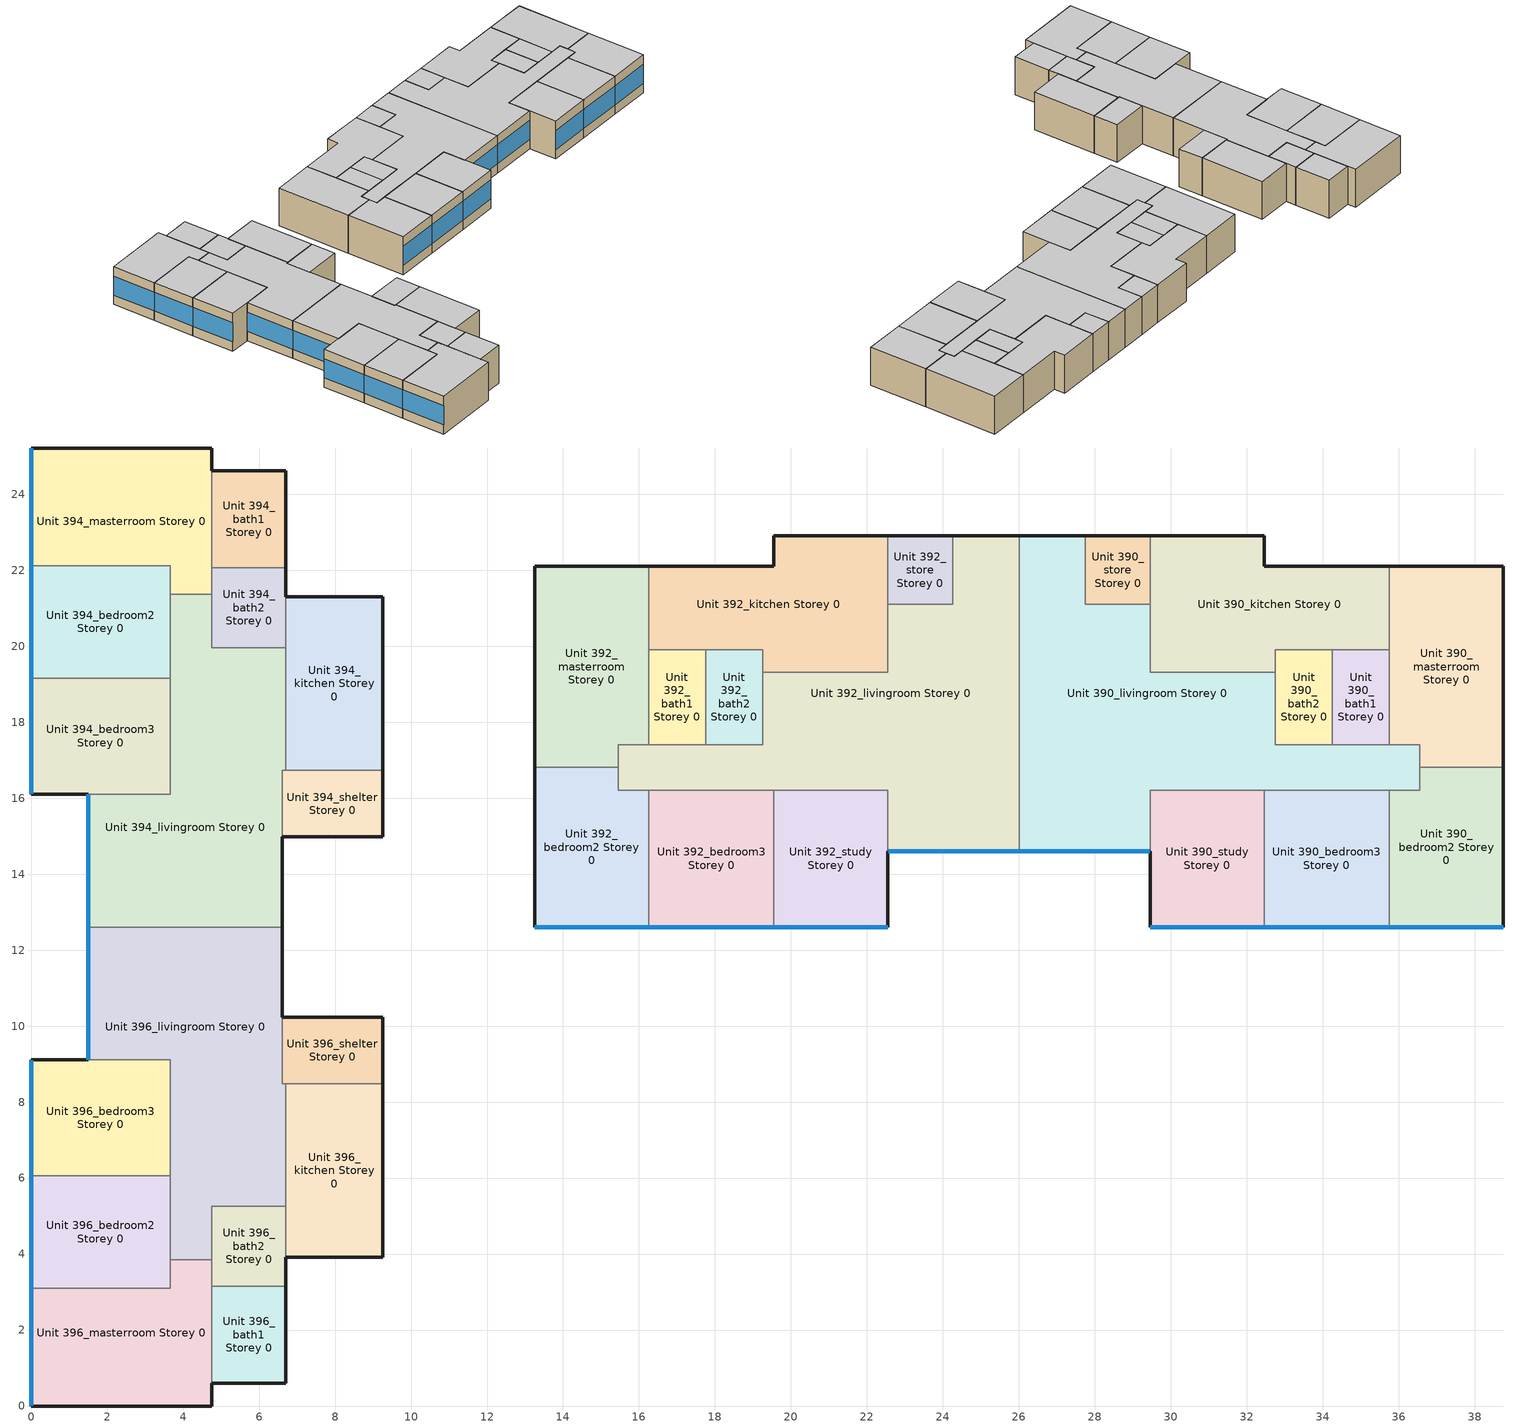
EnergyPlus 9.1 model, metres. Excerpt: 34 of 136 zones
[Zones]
Unit 394_masterroom Storey 0
 floor adiabatic (Project Floor): 4.75,25.22 4.75,21.37 3.65,21.37 3.65,22.11 0,22.11 0,25.22 z0
 wall outside (Project Wall): 4.75,24.62 4.75,25.22 0,25.22 0,22.11 z0:2.8
 wall to Unit 394_bedroom2 Storey 0 (Project Wall): 0,22.11 3.65,22.11 3.65,21.37 z0:2.8
 wall to Unit 394_livingroom Storey 0 (Project Wall): 3.65,21.37 4.75,21.37 z0:2.8
 wall to Unit 394_bath1 Storey 0 (Project Wall): 4.75,22.07 4.75,24.62 z0:2.8
 wall to Unit 394_bath2 Storey 0 (Project Wall): 4.75,21.37 4.75,22.07 z0:2.8
 window (Project External Window): 0,25.22 0,22.12 z0.7:2.1
 ceiling adiabatic (Project Ceiling): 4.75,21.37 4.75,25.22 0,25.22 0,22.11 3.65,22.11 3.65,21.37 z2.8
Unit 394_bedroom2 Storey 0
 floor adiabatic (Project Floor): 3.65,22.11 3.65,19.16 0,19.16 0,22.11 z0
 wall outside (Project Wall): 0,22.11 0,19.16 z0:2.8
 wall to Unit 394_livingroom Storey 0 (Project Wall): 3.65,19.16 3.65,21.37 z0:2.8
 wall to Unit 394_bedroom3 Storey 0 (Project Wall): 0,19.16 3.65,19.16 z0:2.8
 window (Project External Window): 0,22.11 0,19.17 z0.7:2.1
 ceiling adiabatic (Project Ceiling): 3.65,19.16 3.65,22.11 0,22.11 0,19.16 z2.8
Unit 394_bedroom3 Storey 0
 floor adiabatic (Project Floor): 3.65,19.16 3.65,16.11 0,16.11 0,19.16 z0
 wall outside (Project Wall): 0,19.16 0,16.11 1.5,16.11 z0:2.8
 wall to Unit 394_livingroom Storey 0 (Project Wall): 1.5,16.11 3.65,16.11 3.65,19.16 z0:2.8
 window (Project External Window): 0,19.16 0,16.11 z0.7:2.1
 ceiling adiabatic (Project Ceiling): 3.65,16.11 3.65,19.16 0,19.16 0,16.11 z2.8
Unit 394_bath1 Storey 0
 floor adiabatic (Project Floor): 6.71,24.62 6.71,22.07 4.75,22.07 4.75,24.62 z0
 wall outside (Project Wall): 6.71,22.07 6.71,24.62 4.75,24.62 z0:2.8
 wall to Unit 394_bath2 Storey 0 (Project Wall): 4.75,22.07 6.7,22.07 z0:2.8
 ceiling adiabatic (Project Ceiling): 6.7,22.07 6.7,24.62 4.75,24.62 4.75,22.07 z2.8
Unit 394_bath2 Storey 0
 floor adiabatic (Project Floor): 6.71,22.07 6.71,19.96 4.75,19.96 4.75,22.07 z0
 wall outside (Project Wall): 6.71,21.31 6.71,22.07 z0:2.8
 wall to Unit 394_livingroom Storey 0 (Project Wall): 4.75,21.37 4.75,19.96 6.7,19.96 z0:2.8
 wall to Unit 394_kitchen Storey 0 (Project Wall): 6.71,19.96 6.71,21.31 z0:2.8
 ceiling adiabatic (Project Ceiling): 6.7,19.96 6.7,22.07 4.75,22.07 4.75,19.96 z2.8
Unit 394_shelter Storey 0
 floor adiabatic (Project Floor): 9.26,16.73 9.26,14.98 6.61,14.98 6.61,16.73 z0
 wall outside (Project Wall): 6.61,14.98 9.26,14.98 9.26,16.73 z0:2.8
 wall to Unit 394_livingroom Storey 0 (Project Wall): 6.7,16.73 6.6,16.73 / 6.61,16.73 6.61,14.98 z0:2.8
 wall to Unit 394_kitchen Storey 0 (Project Wall): 9.25,16.73 6.7,16.73 z0:2.8
 ceiling adiabatic (Project Ceiling): 9.25,14.98 9.25,16.73 6.6,16.73 6.6,14.98 z2.8
Unit 394_livingroom Storey 0
 floor adiabatic (Project Floor): 6.71,19.96 6.71,16.73 6.61,16.73 6.61,12.61 1.5,12.61 1.5,16.11 3.65,16.11 3.65,21.37 4.75,21.37 4.75,19.96 z0
 wall outside (Project Wall): 1.5,16.11 1.5,12.61 / 6.61,12.61 6.61,14.98 z0:2.8
 wall to Unit 396_livingroom Storey 0 (Project Wall): 1.5,12.61 6.6,12.61 z0:2.8
 wall to Unit 394_kitchen Storey 0 (Project Wall): 6.71,16.73 6.71,19.96 z0:2.8
 window (Project External Window): 1.5,16.11 1.5,12.61 z0.7:2.1
 ceiling adiabatic (Project Ceiling): 6.6,12.61 6.6,16.73 6.7,16.73 6.7,19.96 4.75,19.96 4.75,21.37 3.65,21.37 3.65,16.11 1.5,16.11 1.5,12.61 z2.8
Unit 394_kitchen Storey 0
 floor adiabatic (Project Floor): 9.26,21.31 9.26,16.73 6.71,16.73 6.71,21.31 z0
 wall outside (Project Wall): 9.26,16.73 9.26,21.31 6.71,21.31 z0:2.8
 ceiling adiabatic (Project Ceiling): 9.25,16.73 9.25,21.31 6.7,21.31 6.7,16.73 z2.8
Unit 396_masterroom Storey 0
 floor adiabatic (Project Floor): 4.75,3.85 4.75,0 0,0 0,3.1 3.65,3.1 3.65,3.85 z0
 wall outside (Project Wall): 0,3.1 0,0 4.75,0 4.75,0.6 z0:2.8
 wall to Unit 396_livingroom Storey 0 (Project Wall): 4.75,3.85 3.65,3.85 z0:2.8
 wall to Unit 396_bedroom2 Storey 0 (Project Wall): 3.65,3.85 3.65,3.1 0,3.1 z0:2.8
 wall to Unit 396_bath1 Storey 0 (Project Wall): 4.75,0.6 4.75,3.15 z0:2.8
 wall to Unit 396_bath2 Storey 0 (Project Wall): 4.75,3.15 4.75,3.85 z0:2.8
 window (Project External Window): 0,3.1 0,0 z0.7:2.1
 ceiling adiabatic (Project Ceiling): 4.75,0 4.75,3.85 3.65,3.85 3.65,3.1 0,3.1 0,0 z2.8
Unit 396_bedroom2 Storey 0
 floor adiabatic (Project Floor): 3.65,6.05 3.65,3.1 0,3.1 0,6.05 z0
 wall outside (Project Wall): 0,6.05 0,3.1 z0:2.8
 wall to Unit 396_livingroom Storey 0 (Project Wall): 3.65,3.85 3.65,6.05 z0:2.8
 wall to Unit 396_bedroom3 Storey 0 (Project Wall): 3.65,6.05 0,6.05 z0:2.8
 window (Project External Window): 0,6.05 0,3.11 z0.7:2.1
 ceiling adiabatic (Project Ceiling): 3.65,3.1 3.65,6.05 0,6.05 0,3.1 z2.8
Unit 396_bedroom3 Storey 0
 floor adiabatic (Project Floor): 3.65,9.11 3.65,6.05 0,6.05 0,9.11 z0
 wall outside (Project Wall): 1.5,9.11 0,9.11 0,6.05 z0:2.8
 wall to Unit 396_livingroom Storey 0 (Project Wall): 3.65,6.05 3.65,9.11 1.5,9.11 z0:2.8
 window (Project External Window): 0,9.11 0,6.06 z0.7:2.1
 ceiling adiabatic (Project Ceiling): 3.65,6.05 3.65,9.11 0,9.11 0,6.05 z2.8
Unit 396_bath1 Storey 0
 floor adiabatic (Project Floor): 6.71,3.15 6.71,0.6 4.75,0.6 4.75,3.15 z0
 wall outside (Project Wall): 4.75,0.6 6.71,0.6 6.71,3.15 z0:2.8
 wall to Unit 396_bath2 Storey 0 (Project Wall): 6.7,3.15 4.75,3.15 z0:2.8
 ceiling adiabatic (Project Ceiling): 6.7,0.6 6.7,3.15 4.75,3.15 4.75,0.6 z2.8
Unit 396_bath2 Storey 0
 floor adiabatic (Project Floor): 6.71,5.26 6.71,3.15 4.75,3.15 4.75,5.26 z0
 wall outside (Project Wall): 6.71,3.15 6.71,3.91 z0:2.8
 wall to Unit 396_livingroom Storey 0 (Project Wall): 6.7,5.26 4.75,5.26 4.75,3.85 z0:2.8
 wall to Unit 396_kitchen Storey 0 (Project Wall): 6.71,3.91 6.71,5.26 z0:2.8
 ceiling adiabatic (Project Ceiling): 6.7,3.15 6.7,5.26 4.75,5.26 4.75,3.15 z2.8
Unit 396_shelter Storey 0
 floor adiabatic (Project Floor): 9.26,10.24 9.26,8.49 6.61,8.49 6.61,10.24 z0
 wall outside (Project Wall): 9.26,8.49 9.26,10.24 6.61,10.24 z0:2.8
 wall to Unit 396_livingroom Storey 0 (Project Wall): 6.61,10.24 6.61,8.49 / 6.6,8.49 6.7,8.49 z0:2.8
 wall to Unit 396_kitchen Storey 0 (Project Wall): 6.7,8.49 9.25,8.49 z0:2.8
 ceiling adiabatic (Project Ceiling): 9.25,8.49 9.25,10.24 6.6,10.24 6.6,8.49 z2.8
Unit 396_livingroom Storey 0
 floor adiabatic (Project Floor): 6.61,12.61 6.61,8.49 6.71,8.49 6.71,5.26 4.75,5.26 4.75,3.85 3.65,3.85 3.65,9.11 1.5,9.11 1.5,12.61 z0
 wall outside (Project Wall): 1.5,12.61 1.5,9.11 / 6.61,10.24 6.61,12.61 z0:2.8
 wall to Unit 396_kitchen Storey 0 (Project Wall): 6.71,5.26 6.71,8.49 z0:2.8
 window (Project External Window): 1.5,12.61 1.5,9.11 z0.7:2.1
 ceiling adiabatic (Project Ceiling): 6.7,5.26 6.7,8.49 6.6,8.49 6.6,12.61 1.5,12.61 1.5,9.11 3.65,9.11 3.65,3.85 4.75,3.85 4.75,5.26 z2.8
Unit 396_kitchen Storey 0
 floor adiabatic (Project Floor): 9.26,8.49 9.26,3.91 6.71,3.91 6.71,8.49 z0
 wall outside (Project Wall): 6.71,3.91 9.26,3.91 9.26,8.49 z0:2.8
 ceiling adiabatic (Project Ceiling): 9.25,3.91 9.25,8.49 6.7,8.49 6.7,3.91 z2.8
Unit 392_masterroom Storey 0
 floor adiabatic (Project Floor): 16.25,22.11 16.25,17.41 15.46,17.41 15.46,16.81 13.26,16.81 13.26,22.11 z0
 wall outside (Project Wall): 16.25,22.11 13.26,22.11 13.26,16.81 z0:2.8
 wall to Unit 392_bedroom2 Storey 0 (Project Wall): 13.25,16.81 15.45,16.81 z0:2.8
 wall to Unit 392_livingroom Storey 0 (Project Wall): 15.46,16.81 15.46,17.41 / 15.45,17.41 16.25,17.41 z0:2.8
 wall to Unit 392_bath1 Storey 0 (Project Wall): 16.25,17.41 16.25,19.91 z0:2.8
 wall to Unit 392_kitchen Storey 0 (Project Wall): 16.25,19.91 16.25,22.11 z0:2.8
 ceiling adiabatic (Project Ceiling): 16.25,17.41 16.25,22.11 13.25,22.11 13.25,16.81 15.45,16.81 15.45,17.41 z2.8
Unit 392_bedroom2 Storey 0
 floor adiabatic (Project Floor): 16.25,16.21 16.25,12.61 13.26,12.61 13.26,16.81 15.46,16.81 15.46,16.21 z0
 wall outside (Project Wall): 13.26,16.81 13.26,12.61 16.25,12.61 z0:2.8
 wall to Unit 392_bedroom3 Storey 0 (Project Wall): 16.25,12.61 16.25,16.21 z0:2.8
 wall to Unit 392_livingroom Storey 0 (Project Wall): 16.25,16.21 15.45,16.21 / 15.46,16.21 15.46,16.81 z0:2.8
 window (Project External Window): 13.26,12.61 16.25,12.61 z0.7:2.1
 ceiling adiabatic (Project Ceiling): 16.25,12.61 16.25,16.21 15.45,16.21 15.45,16.81 13.25,16.81 13.25,12.61 z2.8
Unit 392_bedroom3 Storey 0
 floor adiabatic (Project Floor): 19.55,16.21 19.55,12.61 16.25,12.61 16.25,16.21 z0
 wall outside (Project Wall): 16.25,12.61 19.55,12.61 z0:2.8
 wall to Unit 392_livingroom Storey 0 (Project Wall): 19.55,16.21 16.25,16.21 z0:2.8
 wall to Unit 392_study Storey 0 (Project Wall): 19.55,12.61 19.55,16.21 z0:2.8
 window (Project External Window): 16.26,12.61 19.55,12.61 z0.7:2.1
 ceiling adiabatic (Project Ceiling): 19.55,12.61 19.55,16.21 16.25,16.21 16.25,12.61 z2.8
Unit 392_study Storey 0
 floor adiabatic (Project Floor): 22.55,16.21 22.55,12.61 19.55,12.61 19.55,16.21 z0
 wall outside (Project Wall): 19.55,12.61 22.55,12.61 22.55,14.61 z0:2.8
 wall to Unit 392_livingroom Storey 0 (Project Wall): 22.55,14.61 22.55,16.21 19.55,16.21 z0:2.8
 window (Project External Window): 19.56,12.61 22.55,12.61 z0.7:2.1
 ceiling adiabatic (Project Ceiling): 22.55,12.61 22.55,16.21 19.55,16.21 19.55,12.61 z2.8
Unit 392_bath1 Storey 0
 floor adiabatic (Project Floor): 17.75,19.91 17.75,17.41 16.25,17.41 16.25,19.91 z0
 wall to Unit 392_kitchen Storey 0 (Project Wall): 17.75,19.91 16.25,19.91 z0:2.8
 wall to Unit 392_livingroom Storey 0 (Project Wall): 16.25,17.41 17.75,17.41 z0:2.8
 wall to Unit 392_bath2 Storey 0 (Project Wall): 17.75,17.41 17.75,19.91 z0:2.8
 ceiling adiabatic (Project Ceiling): 17.75,17.41 17.75,19.91 16.25,19.91 16.25,17.41 z2.8
Unit 392_bath2 Storey 0
 floor adiabatic (Project Floor): 19.25,19.91 19.25,17.41 17.75,17.41 17.75,19.91 z0
 wall to Unit 392_kitchen Storey 0 (Project Wall): 19.25,19.31 19.25,19.91 17.75,19.91 z0:2.8
 wall to Unit 392_livingroom Storey 0 (Project Wall): 17.75,17.41 19.25,17.41 19.25,19.31 z0:2.8
 ceiling adiabatic (Project Ceiling): 19.25,17.41 19.25,19.91 17.75,19.91 17.75,17.41 z2.8
Unit 392_livingroom Storey 0
 floor adiabatic (Project Floor): 26,22.91 26,14.61 22.55,14.61 22.55,16.21 15.46,16.21 15.46,17.41 19.25,17.41 19.25,19.31 22.55,19.31 22.55,21.11 24.25,21.11 24.25,22.91 z0
 wall outside (Project Wall): 26,22.91 24.25,22.91 / 22.55,14.61 26,14.61 z0:2.8
 wall to Unit 392_store Storey 0 (Project Wall): 24.25,22.91 24.25,21.11 22.55,21.11 z0:2.8
 wall to Unit 392_kitchen Storey 0 (Project Wall): 22.55,21.11 22.55,19.31 19.25,19.31 z0:2.8
 wall to Unit 390_livingroom Storey 0 (Project Wall): 26,14.61 26,22.91 z0:2.8
 window (Project External Window): 22.56,14.61 26,14.61 z0.7:2.1
 ceiling adiabatic (Project Ceiling): 26,14.61 26,22.91 24.25,22.91 24.25,21.11 22.55,21.11 22.55,19.31 19.25,19.31 19.25,17.41 15.45,17.41 15.45,16.21 22.55,16.21 22.55,14.61 z2.8
Unit 392_kitchen Storey 0
 floor adiabatic (Project Floor): 22.55,22.91 22.55,19.31 19.25,19.31 19.25,19.91 16.25,19.91 16.25,22.11 19.55,22.11 19.55,22.91 z0
 wall outside (Project Wall): 22.55,22.91 19.55,22.91 19.55,22.11 16.25,22.11 z0:2.8
 wall to Unit 392_store Storey 0 (Project Wall): 22.55,21.11 22.55,22.91 z0:2.8
 ceiling adiabatic (Project Ceiling): 22.55,19.31 22.55,22.91 19.55,22.91 19.55,22.11 16.25,22.11 16.25,19.91 19.25,19.91 19.25,19.31 z2.8
Unit 392_store Storey 0
 floor adiabatic (Project Floor): 24.25,22.91 24.25,21.11 22.55,21.11 22.55,22.91 z0
 wall outside (Project Wall): 24.25,22.91 22.55,22.91 z0:2.8
 ceiling adiabatic (Project Ceiling): 24.25,21.11 24.25,22.91 22.55,22.91 22.55,21.11 z2.8
Unit 390_masterroom Storey 0
 floor adiabatic (Project Floor): 38.76,22.11 38.76,16.81 36.55,16.81 36.55,17.41 35.76,17.41 35.76,22.11 z0
 wall outside (Project Wall): 38.76,16.81 38.76,22.11 35.76,22.11 z0:2.8
 wall to Unit 390_bath1 Storey 0 (Project Wall): 35.76,19.91 35.76,17.41 z0:2.8
 wall to Unit 390_kitchen Storey 0 (Project Wall): 35.76,22.11 35.76,19.91 z0:2.8
 wall to Unit 390_livingroom Storey 0 (Project Wall): 35.75,17.41 36.55,17.41 36.55,16.81 z0:2.8
 wall to Unit 390_bedroom2 Storey 0 (Project Wall): 36.55,16.81 38.75,16.81 z0:2.8
 ceiling adiabatic (Project Ceiling): 38.75,16.81 38.75,22.11 35.75,22.11 35.75,17.41 36.55,17.41 36.55,16.81 z2.8
Unit 390_bedroom2 Storey 0
 floor adiabatic (Project Floor): 38.76,16.81 38.76,12.61 35.76,12.61 35.76,16.21 36.55,16.21 36.55,16.81 z0
 wall outside (Project Wall): 35.76,12.61 38.76,12.61 38.76,16.81 z0:2.8
 wall to Unit 390_livingroom Storey 0 (Project Wall): 36.55,16.81 36.55,16.21 35.75,16.21 z0:2.8
 wall to Unit 390_bedroom3 Storey 0 (Project Wall): 35.76,16.21 35.76,12.61 z0:2.8
 window (Project External Window): 35.76,12.61 38.75,12.61 z0.7:2.1
 ceiling adiabatic (Project Ceiling): 38.75,12.61 38.75,16.81 36.55,16.81 36.55,16.21 35.75,16.21 35.75,12.61 z2.8
Unit 390_bedroom3 Storey 0
 floor adiabatic (Project Floor): 35.76,16.21 35.76,12.61 32.45,12.61 32.45,16.21 z0
 wall outside (Project Wall): 32.45,12.61 35.76,12.61 z0:2.8
 wall to Unit 390_livingroom Storey 0 (Project Wall): 35.75,16.21 32.45,16.21 z0:2.8
 wall to Unit 390_study Storey 0 (Project Wall): 32.45,16.21 32.45,12.61 z0:2.8
 window (Project External Window): 32.46,12.61 35.75,12.61 z0.7:2.1
 ceiling adiabatic (Project Ceiling): 35.75,12.61 35.75,16.21 32.45,16.21 32.45,12.61 z2.8
Unit 390_study Storey 0
 floor adiabatic (Project Floor): 32.45,16.21 32.45,12.61 29.45,12.61 29.45,16.21 z0
 wall outside (Project Wall): 29.45,14.61 29.45,12.61 32.45,12.61 z0:2.8
 wall to Unit 390_livingroom Storey 0 (Project Wall): 32.45,16.21 29.45,16.21 29.45,14.61 z0:2.8
 window (Project External Window): 29.46,12.61 32.45,12.61 z0.7:2.1
 ceiling adiabatic (Project Ceiling): 32.45,12.61 32.45,16.21 29.45,16.21 29.45,12.61 z2.8
Unit 390_bath1 Storey 0
 floor adiabatic (Project Floor): 35.76,19.91 35.76,17.41 34.26,17.41 34.26,19.91 z0
 wall to Unit 390_kitchen Storey 0 (Project Wall): 35.75,19.91 34.25,19.91 z0:2.8
 wall to Unit 390_bath2 Storey 0 (Project Wall): 34.26,19.91 34.26,17.41 z0:2.8
 wall to Unit 390_livingroom Storey 0 (Project Wall): 34.25,17.41 35.75,17.41 z0:2.8
 ceiling adiabatic (Project Ceiling): 35.75,17.41 35.75,19.91 34.25,19.91 34.25,17.41 z2.8
Unit 390_bath2 Storey 0
 floor adiabatic (Project Floor): 34.26,19.91 34.26,17.41 32.76,17.41 32.76,19.91 z0
 wall to Unit 390_kitchen Storey 0 (Project Wall): 34.25,19.91 32.75,19.91 / 32.76,19.91 32.76,19.31 z0:2.8
 wall to Unit 390_livingroom Storey 0 (Project Wall): 32.76,19.31 32.76,17.41 / 32.75,17.41 34.25,17.41 z0:2.8
 ceiling adiabatic (Project Ceiling): 34.25,17.41 34.25,19.91 32.75,19.91 32.75,17.41 z2.8
Unit 390_livingroom Storey 0
 floor adiabatic (Project Floor): 32.76,19.31 32.76,17.41 36.55,17.41 36.55,16.21 29.45,16.21 29.45,14.61 26,14.61 26,22.91 27.75,22.91 27.75,21.11 29.45,21.11 29.45,19.31 z0
 wall outside (Project Wall): 27.75,22.91 26,22.91 / 26,14.61 29.45,14.61 z0:2.8
 wall to Unit 390_kitchen Storey 0 (Project Wall): 32.75,19.31 29.45,19.31 29.45,21.11 z0:2.8
 wall to Unit 390_store Storey 0 (Project Wall): 29.45,21.11 27.75,21.11 27.75,22.91 z0:2.8
 window (Project External Window): 26.01,14.61 29.45,14.61 z0.7:2.1
 ceiling adiabatic (Project Ceiling): 36.55,16.21 36.55,17.41 32.75,17.41 32.75,19.31 29.45,19.31 29.45,21.11 27.75,21.11 27.75,22.91 26,22.91 26,14.61 29.45,14.61 29.45,16.21 z2.8
Unit 390_kitchen Storey 0
 floor adiabatic (Project Floor): 35.76,22.11 35.76,19.91 32.76,19.91 32.76,19.31 29.45,19.31 29.45,22.91 32.45,22.91 32.45,22.11 z0
 wall outside (Project Wall): 35.76,22.11 32.45,22.11 32.45,22.91 29.45,22.91 z0:2.8
 wall to Unit 390_store Storey 0 (Project Wall): 29.45,22.91 29.45,21.11 z0:2.8
 ceiling adiabatic (Project Ceiling): 35.75,19.91 35.75,22.11 32.45,22.11 32.45,22.91 29.45,22.91 29.45,19.31 32.75,19.31 32.75,19.91 z2.8
Unit 390_store Storey 0
 floor adiabatic (Project Floor): 29.45,22.91 29.45,21.11 27.75,21.11 27.75,22.91 z0
 wall outside (Project Wall): 29.45,22.91 27.75,22.91 z0:2.8
 ceiling adiabatic (Project Ceiling): 29.45,21.11 29.45,22.91 27.75,22.91 27.75,21.11 z2.8
[Building]
One Precinct: North Axis=0; Terrain=City; Loads Convergence Tolerance Value=0.04; Temperature Convergence Tolerance Value=0.4; Solar Distribution=FullInteriorAndExterior; Maximum Number of Warmup Days=25; Minimum Number of Warmup Days=6
[Site:Location]
SGP_Singapore.486980_IWEC: Latitude=1.37; Longitude=103.98; Time Zone=8; Elevation=16
[MATERIAL] Roughness=MediumRough
Name | Thickness | Conductivity | Density | Specific Heat | Thermal Absorptance | Solar Absorptance | Visible Absorptance
ConcreteWall | 0.15 | 0.8 | 2400 | 880 | 0.85 | 0.79 | 0.79
Greenwall | 0.079 | 2.5 | 1293 | 853 | 0.98 | 0.75 | 0.75
[WindowMaterial:SimpleGlazingSystem]
SingleGlazingEuroGrey: UFactor=5.93; Solar Heat Gain Coefficient=0.62; Visible Transmittance=0.495
[Construction]
Project Wall: Greenwall
Project Floor; Project Ceiling: ConcreteWall
Project External Window: SingleGlazingEuroGrey
[ZONE] Type=1; Multiplier=1; Ceiling Height=autocalculate; Volume=autocalculate; Floor Area=autocalculate; Part of Total Floor Area=Yes
Unit 394_masterroom Storey 0; Unit 394_bedroom2 Storey 0; Unit 394_bedroom3 Storey 0; Unit 394_bath1 Storey 0; Unit 394_bath2 Storey 0; Unit 394_shelter Storey 0; Unit 394_livingroom Storey 0; Unit 394_kitchen Storey 0; Unit 396_masterroom Storey 0; Unit 396_bedroom2 Storey 0; Unit 396_bedroom3 Storey 0; Unit 396_bath1 Storey 0; Unit 396_bath2 Storey 0; Unit 396_shelter Storey 0; Unit 396_livingroom Storey 0; Unit 396_kitchen Storey 0; Unit 392_masterroom Storey 0; Unit 392_bedroom2 Storey 0; Unit 392_bedroom3 Storey 0; Unit 392_study Storey 0; Unit 392_bath1 Storey 0; Unit 392_bath2 Storey 0; Unit 392_livingroom Storey 0; Unit 392_kitchen Storey 0; Unit 392_store Storey 0; Unit 390_masterroom Storey 0; Unit 390_bedroom2 Storey 0; Unit 390_bedroom3 Storey 0; Unit 390_study Storey 0; Unit 390_bath1 Storey 0; Unit 390_bath2 Storey 0; Unit 390_livingroom Storey 0; Unit 390_kitchen Storey 0; Unit 390_store Storey 0
[ZONEINFILTRATION:DESIGNFLOWRATE] Design Flow Rate Calculation Method=AirChanges/Hour; Constant Term Coefficient=1; Temperature Term Coefficient=0; Velocity Term Coefficient=0; Velocity Squared Term Coefficient=0
Name | Zone or ZoneList | Schedule | Air Changes per Hour
Unit 394_masterroom Storey 0 Infiltration | Unit 394_masterroom Storey 0 | Always On | 0.2
Unit 394_bedroom2 Storey 0 Infiltration | Unit 394_bedroom2 Storey 0 | Always On | 0.2
Unit 394_bedroom3 Storey 0 Infiltration | Unit 394_bedroom3 Storey 0 | Always On | 0.2
Unit 394_bath1 Storey 0 Infiltration | Unit 394_bath1 Storey 0 | Always On | 1
Unit 394_bath2 Storey 0 Infiltration | Unit 394_bath2 Storey 0 | Always On | 1
Unit 394_shelter Storey 0 Infiltration | Unit 394_shelter Storey 0 | Always On | 1
Unit 394_livingroom Storey 0 Infiltration | Unit 394_livingroom Storey 0 | Living_Infiltration_AirCon | 1
Unit 394_kitchen Storey 0 Infiltration | Unit 394_kitchen Storey 0 | Always On | 1
Unit 396_masterroom Storey 0 Infiltration | Unit 396_masterroom Storey 0 | Always On | 0.2
Unit 396_bedroom2 Storey 0 Infiltration | Unit 396_bedroom2 Storey 0 | Always On | 0.2
Unit 396_bedroom3 Storey 0 Infiltration | Unit 396_bedroom3 Storey 0 | Always On | 0.2
Unit 396_bath1 Storey 0 Infiltration | Unit 396_bath1 Storey 0 | Always On | 1
Unit 396_bath2 Storey 0 Infiltration | Unit 396_bath2 Storey 0 | Always On | 1
Unit 396_shelter Storey 0 Infiltration | Unit 396_shelter Storey 0 | Always On | 1
Unit 396_livingroom Storey 0 Infiltration | Unit 396_livingroom Storey 0 | Living_Infiltration_AirCon | 1
Unit 396_kitchen Storey 0 Infiltration | Unit 396_kitchen Storey 0 | Always On | 1
Unit 392_masterroom Storey 0 Infiltration | Unit 392_masterroom Storey 0 | Always On | 0.2
Unit 392_bedroom2 Storey 0 Infiltration | Unit 392_bedroom2 Storey 0 | Always On | 0.2
Unit 392_bedroom3 Storey 0 Infiltration | Unit 392_bedroom3 Storey 0 | Always On | 0.2
Unit 392_study Storey 0 Infiltration | Unit 392_study Storey 0 | Always On | 1
Unit 392_bath1 Storey 0 Infiltration | Unit 392_bath1 Storey 0 | Always On | 1
Unit 392_bath2 Storey 0 Infiltration | Unit 392_bath2 Storey 0 | Always On | 1
Unit 392_livingroom Storey 0 Infiltration | Unit 392_livingroom Storey 0 | Living_Infiltration_AirCon | 1
Unit 392_kitchen Storey 0 Infiltration | Unit 392_kitchen Storey 0 | Always On | 1
Unit 392_store Storey 0 Infiltration | Unit 392_store Storey 0 | Always On | 1
Unit 390_masterroom Storey 0 Infiltration | Unit 390_masterroom Storey 0 | Always On | 0.2
Unit 390_bedroom2 Storey 0 Infiltration | Unit 390_bedroom2 Storey 0 | Always On | 0.2
Unit 390_bedroom3 Storey 0 Infiltration | Unit 390_bedroom3 Storey 0 | Always On | 0.2
Unit 390_study Storey 0 Infiltration | Unit 390_study Storey 0 | Always On | 1
Unit 390_bath1 Storey 0 Infiltration | Unit 390_bath1 Storey 0 | Always On | 1
Unit 390_bath2 Storey 0 Infiltration | Unit 390_bath2 Storey 0 | Always On | 1
Unit 390_livingroom Storey 0 Infiltration | Unit 390_livingroom Storey 0 | Living_Infiltration_AirCon | 1
Unit 390_kitchen Storey 0 Infiltration | Unit 390_kitchen Storey 0 | Always On | 1
Unit 390_store Storey 0 Infiltration | Unit 390_store Storey 0 | Always On | 1
[HVACTEMPLATE:THERMOSTAT]
Zone Stat: Constant Cooling Setpoint=25
[HVACTEMPLATE:ZONE:IDEALLOADSAIRSYSTEM] Template Thermostat=Zone Stat; System Availability Schedule=AirCon_normal; Maximum Heating Supply Air Temperature=50; Minimum Cooling Supply Air Temperature=13; Maximum Heating Supply Air Humidity Ratio=0.0156; Minimum Cooling Supply Air Humidity Ratio=0.0077; Heating Limit=NoLimit; Cooling Limit=NoLimit; Heating Availability Schedule=Always Off; Cooling Availability Schedule=AirCon_normal; Dehumidification Control Type=Humidistat; Cooling Sensible Heat Ratio=0.7; Dehumidification Setpoint=60; Humidification Control Type=None; Outdoor Air Method=None; Outdoor Air Flow Rate per Person=0.00944; Outdoor Air Flow Rate per Zone Floor Area=0; Outdoor Air Flow Rate per Zone=0; Demand Controlled Ventilation Type=None; Outdoor Air Economizer Type=NoEconomizer; Heat Recovery Type=None; Sensible Heat Recovery Effectiveness=0.7; Latent Heat Recovery Effectiveness=0.65
Unit 394_masterroom Storey 0; Unit 394_bedroom2 Storey 0; Unit 394_bedroom3 Storey 0; Unit 394_livingroom Storey 0; Unit 396_masterroom Storey 0; Unit 396_bedroom2 Storey 0; Unit 396_bedroom3 Storey 0; Unit 396_livingroom Storey 0; Unit 392_masterroom Storey 0; Unit 392_bedroom2 Storey 0; Unit 392_bedroom3 Storey 0; Unit 392_livingroom Storey 0; Unit 390_masterroom Storey 0; Unit 390_bedroom2 Storey 0; Unit 390_bedroom3 Storey 0; Unit 390_livingroom Storey 0
[Schedule:Compact]
Always On: Through: 12/31, For: AllDays, Until: 24:00, 1
Always Off: Through: 12/31, For: AllDays, Until: 24:00, 0
AirCon_normal: Through: 31 Dec, For: AllDays, Until: 07:00, 1, Until: 22:00, 0, Until: 24:00, 1
[SCHEDULE:COMPACT]
Living_Infiltration_AirCon: Through: 12/31, For: AllDays, Until: 07:00, 0.2, Until: 22:00, 1, Until: 24:00, 0.2
